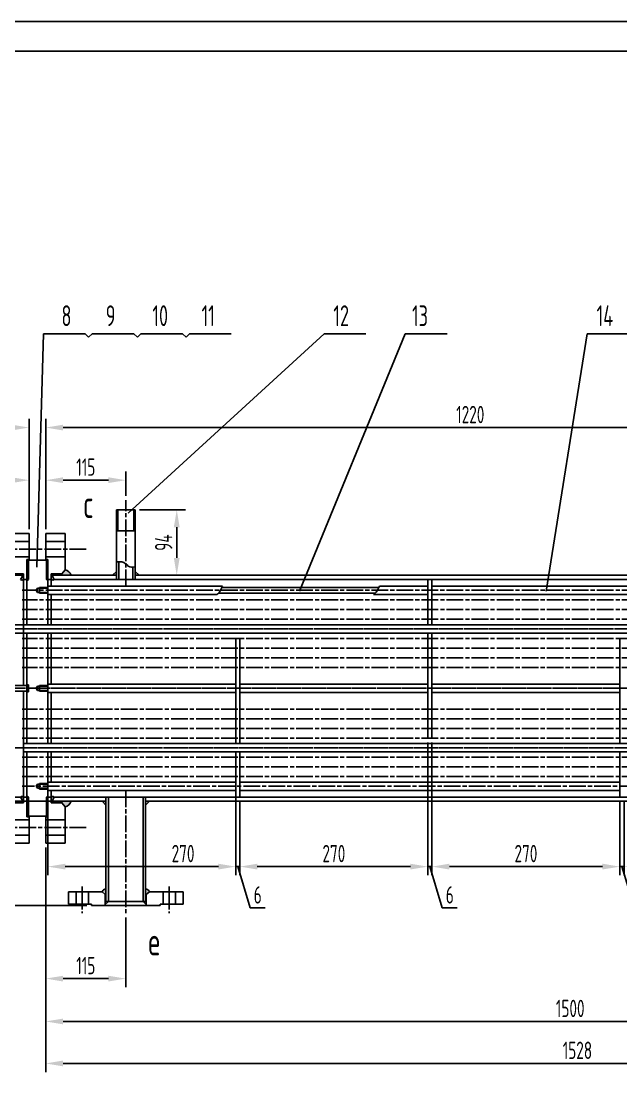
# Model space of a CAD drawing. Extents: x 1875 to 8428, y 2369 to 7964.
# Drawn here: x 3057 to 3918, y 6427 to 7964 of the extents above; entities that cross this region are included whole.
import ezdxf

# ---------------------------------------------------------------- set-up
doc = ezdxf.new("R2010")
doc.units = 0
doc.linetypes.add('ACAD_ISO08W100', pattern=[36, 24, -3, 6, -3])
doc.layers.get('DEFPOINTS').update_dxf_attribs({"linetype": 'CONTINUOUS'})
for name, color, linetype in [('中心线', 1, 'ACAD_ISO08W100'), ('实线', 6, 'CONTINUOUS'), ('文本', 4, 'CONTINUOUS'), ('标注', 3, 'CONTINUOUS')]:
    doc.layers.add(name, color=color, linetype=linetype)
doc.styles.get("Standard").update_dxf_attribs({"font": 'isocp.shx', "width": 0.707, "bigfont": 'hztxt.shx'})
doc.dimstyles.new('ISO-25', dxfattribs={"dimtxt": 2.5, "dimasz": 2.5, "dimexe": 1.25, "dimexo": 0.625, "dimtad": 1, "dimtxsty": 'STANDARD', "dimcen": 2.5, "dimazin": 3, "dimtfac": 1, "dimtmove": 0, "dimatfit": 3})

# ---------------------------------------------------------------- blocks, each defined once
blk = doc.blocks.new('*D1')
at = {"layer": 'DEFPOINTS', "color": 0}
for p in [(3092.1, 6783), (3207.1, 6682), (3207.1, 6588)]:
    blk.add_point(p, dxfattribs=at)
at = {"layer": '标注', "color": 3}
for p, q in [((3092.1, 6776.7), (3092.1, 6575.5)), ((3207.1, 6675.7), (3207.1, 6575.5)), ((3117.1, 6588), (3182.1, 6588))]:
    blk.add_line(p, q, dxfattribs=at)
for points in [[(3117.1, 6592.1), (3117.1, 6583.8), (3092.1, 6588)], [(3182.1, 6592.1), (3182.1, 6583.8), (3207.1, 6588)]]:
    blk.add_solid(points, dxfattribs=at)
at = {"layer": '标注', "color": 4, "insert": (3149.6, 6606.7), "char_height": 25, "attachment_point": 5}
blk.add_mtext('115', dxfattribs=at)
blk = doc.blocks.new('*D2')
at = {"layer": 'DEFPOINTS', "color": 0}
for p in [(3092.1, 6783), (4592.1, 6735.1), (4592.1, 6526.4)]:
    blk.add_point(p, dxfattribs=at)
at = {"layer": '标注', "color": 3}
for p, q in [((3092.1, 6776.7), (3092.1, 6513.9)), ((4592.1, 6728.8), (4592.1, 6513.9)), ((3117.1, 6526.4), (4567.1, 6526.4))]:
    blk.add_line(p, q, dxfattribs=at)
for points in [[(3117.1, 6530.5), (3117.1, 6522.2), (3092.1, 6526.4)], [(4567.1, 6530.5), (4567.1, 6522.2), (4592.1, 6526.4)]]:
    blk.add_solid(points, dxfattribs=at)
at = {"layer": '标注', "color": 4, "insert": (3845.7, 6545.1), "char_height": 25, "attachment_point": 5}
blk.add_mtext('1500', dxfattribs=at)
blk = doc.blocks.new('*D3')
at = {"layer": 'DEFPOINTS', "color": 0}
for p in [(3207.1, 7304.7), (3207.1, 7275.8), (3092.1, 7228)]:
    blk.add_point(p, dxfattribs=at)
at = {"layer": '标注', "color": 3}
for p, q in [((3092.1, 7234.2), (3092.1, 7317.2)), ((3117.1, 7304.7), (3182.1, 7304.7)), ((3207.1, 7282.1), (3207.1, 7317.2))]:
    blk.add_line(p, q, dxfattribs=at)
for points in [[(3117.1, 7308.9), (3117.1, 7300.6), (3092.1, 7304.7)], [(3182.1, 7308.9), (3182.1, 7300.6), (3207.1, 7304.7)]]:
    blk.add_solid(points, dxfattribs=at)
at = {"layer": '标注', "color": 4, "insert": (3149.6, 7323.5), "char_height": 25, "attachment_point": 5}
blk.add_mtext('115', dxfattribs=at)
blk = doc.blocks.new('*D4')
at = {"layer": 'DEFPOINTS', "color": 0}
for p in [(4312.1, 7380.4), (4312.1, 7329), (3092.1, 7228)]:
    blk.add_point(p, dxfattribs=at)
at = {"layer": '标注', "color": 3}
for p, q in [((3092.1, 7234.2), (3092.1, 7392.9)), ((3117.1, 7380.4), (4287.1, 7380.4)), ((4312.1, 7335.2), (4312.1, 7392.9))]:
    blk.add_line(p, q, dxfattribs=at)
for points in [[(3117.1, 7384.5), (3117.1, 7376.2), (3092.1, 7380.4)], [(4287.1, 7384.5), (4287.1, 7376.2), (4312.1, 7380.4)]]:
    blk.add_solid(points, dxfattribs=at)
at = {"layer": '标注', "color": 4, "insert": (3702.1, 7399.1), "char_height": 25, "attachment_point": 5}
blk.add_mtext('1220', dxfattribs=at)
blk = doc.blocks.new('*D5')
at = {"layer": 'DEFPOINTS', "color": 0}
for p in [(4620.1, 6849), (3092.1, 6776.7), (4620.1, 6466)]:
    blk.add_point(p, dxfattribs=at)
at = {"layer": '标注', "color": 3}
for p, q in [((4620.1, 6842.7), (4620.1, 6453.5)), ((3092.1, 6770.5), (3092.1, 6453.5)), ((3117.1, 6466), (4595.1, 6466))]:
    blk.add_line(p, q, dxfattribs=at)
for points in [[(3117.1, 6470.2), (3117.1, 6461.8), (3092.1, 6466)], [(4595.1, 6470.2), (4595.1, 6461.8), (4620.1, 6466)]]:
    blk.add_solid(points, dxfattribs=at)
at = {"layer": '标注', "color": 4, "insert": (3856.1, 6484.8), "char_height": 25, "attachment_point": 5}
blk.add_mtext('1528', dxfattribs=at)
blk = doc.blocks.new('*D6')
at = {"layer": 'DEFPOINTS', "color": 0}
for p in [(3095.1, 6858.6), (3365.1, 6858.6), (3365.1, 6749)]:
    blk.add_point(p, dxfattribs=at)
at = {"layer": '标注', "color": 3}
for p, q in [((3095.1, 6852.4), (3095.1, 6736.5)), ((3365.1, 6852.4), (3365.1, 6736.5)), ((3120.1, 6749), (3340.1, 6749))]:
    blk.add_line(p, q, dxfattribs=at)
for points in [[(3120.1, 6753.2), (3120.1, 6744.9), (3095.1, 6749)], [(3340.1, 6753.2), (3340.1, 6744.9), (3365.1, 6749)]]:
    blk.add_solid(points, dxfattribs=at)
at = {"layer": '标注', "color": 4, "insert": (3289.4, 6767.8), "char_height": 25, "attachment_point": 5}
blk.add_mtext('270', dxfattribs=at)
blk = doc.blocks.new('*D7')
at = {"layer": 'DEFPOINTS', "color": 0}
for p in [(3365.1, 6858.6), (3371.1, 6849), (3371.1, 6749)]:
    blk.add_point(p, dxfattribs=at)
at = {"layer": '标注', "color": 3}
for p, q in [((3365.1, 6852.4), (3365.1, 6736.5)), ((3371.1, 6842.7), (3371.1, 6736.5)), ((3340.1, 6749), (3315.1, 6749)), ((3365.1, 6749), (3371.1, 6749)), ((3365.1, 6749), (3371.1, 6749)), ((3368.1, 6749), (3385.9, 6689.7)), ((3396.1, 6749), (3421.1, 6749)), ((3385.9, 6689.7), (3407.4, 6689.7))]:
    blk.add_line(p, q, dxfattribs=at)
for points in [[(3340.1, 6753.2), (3340.1, 6744.9), (3365.1, 6749)], [(3396.1, 6753.2), (3396.1, 6744.9), (3371.1, 6749)]]:
    blk.add_solid(points, dxfattribs=at)
at = {"layer": '标注', "color": 4, "insert": (3396.7, 6708.4), "char_height": 25, "attachment_point": 5}
blk.add_mtext('6', dxfattribs=at)
blk = doc.blocks.new('*D8')
at = {"layer": 'DEFPOINTS', "color": 0}
for p in [(3641.1, 6933.9), (3371.1, 6849), (3641.1, 6749)]:
    blk.add_point(p, dxfattribs=at)
at = {"layer": '标注', "color": 3}
for p, q in [((3641.1, 6927.7), (3641.1, 6736.5)), ((3371.1, 6842.7), (3371.1, 6736.5)), ((3396.1, 6749), (3616.1, 6749))]:
    blk.add_line(p, q, dxfattribs=at)
for points in [[(3396.1, 6753.2), (3396.1, 6744.9), (3371.1, 6749)], [(3616.1, 6753.2), (3616.1, 6744.9), (3641.1, 6749)]]:
    blk.add_solid(points, dxfattribs=at)
at = {"layer": '标注', "color": 4, "insert": (3506.1, 6767.8), "char_height": 25, "attachment_point": 5}
blk.add_mtext('270', dxfattribs=at)
blk = doc.blocks.new('*D9')
at = {"layer": 'DEFPOINTS', "color": 0}
for p in [(3641.1, 6933.9), (3647.1, 6933.9), (3647.1, 6749)]:
    blk.add_point(p, dxfattribs=at)
at = {"layer": '标注', "color": 3}
for p, q in [((3641.1, 6927.7), (3641.1, 6736.5)), ((3647.1, 6927.7), (3647.1, 6736.5)), ((3616.1, 6749), (3591.1, 6749)), ((3641.1, 6749), (3647.1, 6749)), ((3641.1, 6749), (3647.1, 6749)), ((3644.1, 6749), (3661.9, 6689.7)), ((3672.1, 6749), (3697.1, 6749)), ((3661.9, 6689.7), (3683.4, 6689.7))]:
    blk.add_line(p, q, dxfattribs=at)
for points in [[(3616.1, 6753.2), (3616.1, 6744.9), (3641.1, 6749)], [(3672.1, 6753.2), (3672.1, 6744.9), (3647.1, 6749)]]:
    blk.add_solid(points, dxfattribs=at)
at = {"layer": '标注', "color": 4, "insert": (3672.7, 6708.4), "char_height": 25, "attachment_point": 5}
blk.add_mtext('6', dxfattribs=at)
blk = doc.blocks.new('*D10')
at = {"layer": 'DEFPOINTS', "color": 0}
for p in [(3647.1, 6933.9), (3917.1, 6849), (3917.1, 6749)]:
    blk.add_point(p, dxfattribs=at)
at = {"layer": '标注', "color": 3}
for p, q in [((3647.1, 6927.7), (3647.1, 6736.5)), ((3917.1, 6842.7), (3917.1, 6736.5)), ((3672.1, 6749), (3892.1, 6749))]:
    blk.add_line(p, q, dxfattribs=at)
for points in [[(3672.1, 6753.2), (3672.1, 6744.9), (3647.1, 6749)], [(3892.1, 6753.2), (3892.1, 6744.9), (3917.1, 6749)]]:
    blk.add_solid(points, dxfattribs=at)
at = {"layer": '标注', "color": 4, "insert": (3782.1, 6767.8), "char_height": 25, "attachment_point": 5}
blk.add_mtext('270', dxfattribs=at)
blk = doc.blocks.new('*D11')
at = {"layer": 'DEFPOINTS', "color": 0}
for p in [(3917.1, 6849), (3923.1, 6849), (3923.1, 6749)]:
    blk.add_point(p, dxfattribs=at)
at = {"layer": '标注', "color": 3}
for p, q in [((3917.1, 6842.7), (3917.1, 6736.5)), ((3923.1, 6842.7), (3923.1, 6736.5)), ((3892.1, 6749), (3867.1, 6749)), ((3917.1, 6749), (3923.1, 6749)), ((3917.1, 6749), (3923.1, 6749)), ((3920.1, 6749), (3937.9, 6689.7)), ((3948.1, 6749), (3973.1, 6749)), ((3937.9, 6689.7), (3959.4, 6689.7))]:
    blk.add_line(p, q, dxfattribs=at)
for points in [[(3892.1, 6753.2), (3892.1, 6744.9), (3917.1, 6749)], [(3948.1, 6753.2), (3948.1, 6744.9), (3923.1, 6749)]]:
    blk.add_solid(points, dxfattribs=at)
at = {"layer": '标注', "color": 4, "insert": (3948.7, 6708.4), "char_height": 25, "attachment_point": 5}
blk.add_mtext('6', dxfattribs=at)
blk = doc.blocks.new('*D17')
at = {"layer": 'DEFPOINTS', "color": 0}
for p in [(3172.9, 6843), (3018, 6693), (3157.6, 6693)]:
    blk.add_point(p, dxfattribs=at)
at = {"layer": '标注', "color": 3}
for p, q in [((3166.7, 6843), (3005.5, 6843)), ((3018, 6818), (3018, 6718)), ((3151.3, 6693), (3005.5, 6693))]:
    blk.add_line(p, q, dxfattribs=at)
for points in [[(3013.9, 6818), (3022.2, 6818), (3018, 6843)], [(3013.9, 6718), (3022.2, 6718), (3018, 6693)]]:
    blk.add_solid(points, dxfattribs=at)
at = {"layer": '标注', "color": 4, "insert": (2999.3, 6768), "char_height": 25, "attachment_point": 5, "rotation": 90}
blk.add_mtext('150', dxfattribs=at)
blk = doc.blocks.new('*D18')
at = {"layer": 'DEFPOINTS', "color": 0}
for p in [(3220.6, 7262), (3280.3, 7262), (3220.6, 7168)]:
    blk.add_point(p, dxfattribs=at)
at = {"layer": '标注', "color": 3}
for p, q in [((3226.8, 7262), (3292.8, 7262)), ((3280.3, 7193), (3280.3, 7237)), ((3226.8, 7168), (3292.8, 7168))]:
    blk.add_line(p, q, dxfattribs=at)
for points in [[(3276.1, 7237), (3284.5, 7237), (3280.3, 7262)], [(3276.1, 7193), (3284.5, 7193), (3280.3, 7168)]]:
    blk.add_solid(points, dxfattribs=at)
at = {"layer": '标注', "color": 4, "insert": (3261.5, 7215), "char_height": 25, "attachment_point": 5, "rotation": 90}
blk.add_mtext('94', dxfattribs=at)
blk = doc.blocks.new('*D20')
at = {"layer": 'DEFPOINTS', "color": 0}
for p in [(2960.1, 7304.7), (3068.1, 7228), (2960.1, 7168)]:
    blk.add_point(p, dxfattribs=at)
at = {"layer": '标注', "color": 3}
for p, q in [((2960.1, 7174.2), (2960.1, 7317.2)), ((3043.1, 7304.7), (2985.1, 7304.7)), ((3068.1, 7234.2), (3068.1, 7317.2))]:
    blk.add_line(p, q, dxfattribs=at)
for points in [[(2985.1, 7308.9), (2985.1, 7300.6), (2960.1, 7304.7)], [(3043.1, 7308.9), (3043.1, 7300.6), (3068.1, 7304.7)]]:
    blk.add_solid(points, dxfattribs=at)
at = {"layer": '标注', "color": 4, "insert": (3014.1, 7323.5), "char_height": 25, "attachment_point": 5}
blk.add_mtext('108', dxfattribs=at)
blk = doc.blocks.new('*D21')
at = {"layer": 'DEFPOINTS', "color": 0}
for p in [(2860.1, 7380.4), (3068.1, 7228), (2860.1, 7145)]:
    blk.add_point(p, dxfattribs=at)
at = {"layer": '标注', "color": 3}
for p, q in [((2860.1, 7151.2), (2860.1, 7392.9)), ((3043.1, 7380.4), (2885.1, 7380.4)), ((3068.1, 7234.2), (3068.1, 7392.9))]:
    blk.add_line(p, q, dxfattribs=at)
for points in [[(2885.1, 7384.5), (2885.1, 7376.2), (2860.1, 7380.4)], [(3043.1, 7384.5), (3043.1, 7376.2), (3068.1, 7380.4)]]:
    blk.add_solid(points, dxfattribs=at)
at = {"layer": '标注', "color": 4, "insert": (2964.1, 7399.1), "char_height": 25, "attachment_point": 5}
blk.add_mtext('208', dxfattribs=at)

msp = doc.modelspace()

# ---------------------------------------------------------------- hatches: boundary and pattern name
at = {"layer": '实线'}
h = msp.add_hatch(dxfattribs=at)
h.set_pattern_fill('ANSI37', style=0)
h.set_pattern_definition([(45, (-1107.143, 5103.0315), (-2.245064, 2.245064), []), (135, (-1107.143, 5103.0315), (-2.245064, -2.245064), [])])
h.paths.add_polyline_path([(3067.086, 7189.47), (3065.086, 7189.47), (3065.086, 7161.97), (3067.086, 7161.97)])
h.paths.add_polyline_path([(3095.086, 7189.47), (3093.086, 7189.47), (3093.086, 7161.97), (3095.086, 7161.97)])
h = msp.add_hatch(color=7, dxfattribs=at)
h.paths.add_polyline_path([(3040.086, 7175.929, 0.27644469), (3031.545, 7167.97), (3045.086, 7167.97), (3045.086, 7169.97)])
h.paths.add_polyline_path([(3128.628, 7167.97, 0.27644469), (3120.086, 7175.929), (3115.086, 7169.97), (3115.086, 7167.97)])
h.paths.add_polyline_path([(3040.086, 6835.012), (3045.086, 6840.97), (3045.086, 6842.97), (3031.545, 6842.97, 0.27644469)])
h.paths.add_polyline_path([(3115.086, 6842.97), (3115.086, 6840.97), (3120.086, 6835.012, 0.27644469), (3128.628, 6842.97)])
h = msp.add_hatch(color=7, dxfattribs=at)
h.paths.add_polyline_path([(3060.086, 7167.97), (3058.086, 7167.97), (3058.086, 7165.97), (3055.777, 7161.97, 0.4280202), (3060.086, 7161.97)])
h.paths.add_polyline_path([(3102.086, 7165.97), (3102.086, 7167.97), (3100.086, 7167.97), (3100.086, 7161.97, 0.42585513), (3104.396, 7161.97)])
h = msp.add_hatch(color=7, dxfattribs=at)
h.paths.add_polyline_path([(3187.93, 7167.97), (3193.586, 7167.97), (3193.586, 7173.627)])
h.paths.add_polyline_path([(3226.243, 7167.97), (3220.586, 7173.627), (3220.586, 7167.97)])
h = msp.add_hatch(dxfattribs=at)
h.set_pattern_fill('ANSI37', scale=0.5, style=0)
h.paths.add_polyline_path([(3067.086, 7010.47), (3065.086, 7010.47), (3065.086, 7005.47), (3067.086, 7005.47)])
h.paths.add_polyline_path([(3067.086, 7010.47), (3065.086, 7010.47), (3065.086, 7005.47), (3067.086, 7005.47)])
h.paths.add_polyline_path([(3067.086, 7005.47), (3065.086, 7005.47), (3065.086, 7001.47), (3065.086, 7000.47), (3067.086, 7000.47)])
h = msp.add_hatch(dxfattribs=at)
h.set_pattern_fill('ANSI37', scale=0.5, style=0)
h.paths.add_polyline_path([(3067.086, 7010.47), (3065.086, 7010.47), (3065.086, 7005.47), (3067.086, 7005.47)])
h = msp.add_hatch(color=7, dxfattribs=at)
h.paths.add_polyline_path([(3060.086, 6842.97), (3058.086, 6842.97), (3058.086, 6844.97), (3055.777, 6848.97, -0.4280202), (3060.086, 6848.97)])
h.paths.add_polyline_path([(3102.086, 6844.97), (3102.086, 6842.97), (3100.086, 6842.97), (3100.086, 6848.97, -0.42585513), (3104.396, 6848.97)])
h = msp.add_hatch(dxfattribs=at)
h.set_pattern_fill('ANSI37', style=0)
h.set_pattern_definition([(315, (-1107.143, 8907.9095), (-2.245064, -2.245064), []), (225, (-1107.143, 8907.9095), (-2.245064, 2.245064), [])])
h.paths.add_polyline_path([(3067.086, 6821.47), (3065.086, 6821.47), (3065.086, 6848.97), (3067.086, 6848.97)])
h.paths.add_polyline_path([(3095.086, 6821.47), (3093.086, 6821.47), (3093.086, 6848.97), (3095.086, 6848.97)])
h = msp.add_hatch(color=7, dxfattribs=at)
h.paths.add_polyline_path([(3178.586, 6837.314), (3178.586, 6842.97), (3172.93, 6842.97)])
h.paths.add_polyline_path([(3235.586, 6837.314), (3241.243, 6842.97), (3235.586, 6842.97)])
h = msp.add_hatch(color=7, dxfattribs=at)
h.paths.add_polyline_path([(3178.586, 6717.157, 0.21953224), (3172.919, 6712.97), (3177.586, 6709.054), (3178.586, 6709.054)])
h.paths.add_polyline_path([(3235.586, 6717.157), (3235.586, 6709.054), (3236.586, 6709.054), (3241.254, 6712.97, 0.21953224)])
h = msp.add_hatch(color=7, dxfattribs=at)
h.paths.add_polyline_path([(3182.086, 6698.97), (3177.586, 6698.97), (3177.586, 6694.47)])
h.paths.add_polyline_path([(3236.586, 6698.97), (3232.086, 6698.97), (3236.586, 6694.47)])

# ---------------------------------------------------------------- linework, layer by layer
at = {"layer": '中心线', "color": 7}
for p, q in [((3207.086, 7152.33), (3207.086, 7275.848)), ((3150.121, 7205.47), (3007.822, 7205.47)), ((4232.062, 7146.33), (3058.086, 7146.33)), ((4520.086, 7132.47), (3058.086, 7132.47)), ((4520.086, 7118.61), (3058.086, 7118.61)), ((4520.086, 7118.61), (3058.086, 7118.61)), ((4520.086, 7104.75), (3058.086, 7104.75)), ((4473.122, 7090.89), (3011.122, 7090.89)), ((4520.086, 7090.89), (3058.086, 7090.89)), ((4520.086, 7077.03), (3058.086, 7077.03)), ((4520.086, 7063.17), (3058.086, 7063.17)), ((4520.086, 7049.31), (3058.086, 7049.31)), ((4520.086, 7035.45), (3058.086, 7035.45)), ((2884.094, 7005.47), (4725.552, 7005.47)), ((2931.058, 7005.47), (4772.516, 7005.47)), ((4520.086, 6975.49), (3058.086, 6975.49)), ((4520.086, 6961.63), (3058.086, 6961.63)), ((4520.086, 6947.77), (3058.086, 6947.77)), ((4520.086, 6947.77), (3058.086, 6947.77)), ((4473.122, 6920.05), (3011.122, 6920.05)), ((4520.086, 6933.91), (3058.086, 6933.91)), ((4520.086, 6920.05), (3058.086, 6920.05)), ((4520.086, 6906.19), (3058.086, 6906.19)), ((4520.086, 6906.19), (3058.086, 6906.19)), ((4520.086, 6892.33), (3058.086, 6892.33)), ((4520.086, 6892.33), (3058.086, 6892.33)), ((4520.086, 6878.47), (3058.086, 6878.47)), ((4516.044, 6864.61), (3058.086, 6864.61)), ((3207.086, 6858.61), (3207.086, 6681.987)), ((3150.121, 6805.47), (3007.822, 6805.47)), ((3144.586, 6720.535), (3144.586, 6681.987)), ((3269.586, 6720.535), (3269.586, 6681.987))]:
    msp.add_line(p, q, dxfattribs=at)
at = {"layer": '实线', "color": 7}
for p, q in [((3193.586, 7161.97), (3193.586, 7261.97)), ((3193.586, 7261.97), (3220.586, 7261.97)), ((3195.586, 7231.97), (3195.586, 7261.97)), ((3218.586, 7231.97), (3218.586, 7261.97)), ((3220.586, 7161.97), (3220.586, 7261.97)), ((3068.086, 7227.97), (3040.086, 7227.97)), ((3068.086, 7189.47), (3068.086, 7227.97)), ((3092.086, 7189.47), (3092.086, 7227.97)), ((3120.086, 7227.97), (3092.086, 7227.97)), ((3120.086, 7175.929), (3120.086, 7227.97)), ((3193.586, 7231.97), (3220.586, 7231.97)), ((3040.086, 7216.47), (3068.086, 7216.47)), ((3092.086, 7216.47), (3120.086, 7216.47)), ((3040.086, 7194.47), (3068.086, 7194.47)), ((3065.086, 7190.47), (3068.086, 7190.47)), ((3065.086, 7096.89), (3065.086, 7190.47)), ((3065.086, 7189.47), (3095.086, 7189.47)), ((3067.086, 7161.97), (3067.086, 7189.47)), ((3092.086, 7194.47), (3120.086, 7194.47)), ((3092.086, 7190.47), (3095.086, 7190.47)), ((3093.086, 7161.97), (3093.086, 7189.47)), ((3095.086, 7096.89), (3095.086, 7190.47)), ((3197.086, 7161.97), (3197.086, 7187.467)), ((2960.086, 7167.97), (3060.086, 7167.97)), ((3045.086, 7169.97), (3060.086, 7169.97)), ((3055.777, 7161.97), (3058.086, 7165.97)), ((3058.086, 7165.97), (3058.086, 7167.97)), ((3060.086, 7009.47), (3060.086, 7169.97)), ((3100.086, 7169.97), (3115.086, 7169.97)), ((3100.086, 7152.33), (3100.086, 7169.97)), ((3100.086, 7167.97), (3193.586, 7167.97)), ((3102.086, 7165.97), (3102.086, 7167.97)), ((3104.396, 7161.97), (3102.086, 7165.97)), ((3120.086, 7175.929), (3115.086, 7169.97)), ((3115.086, 7167.97), (3115.086, 7169.97)), ((3115.086, 7167.97), (3115.086, 7169.97)), ((3187.93, 7167.97), (3193.586, 7173.627)), ((3217.086, 7161.97), (3217.086, 7179.659)), ((3226.243, 7167.97), (3220.586, 7173.627)), ((3220.586, 7167.97), (4283.586, 7167.97)), ((3060.086, 7161.97), (3067.086, 7161.97)), ((3065.086, 7159.97), (3067.086, 7161.97)), ((3083.086, 7142.33), (3083.086, 7150.33)), ((3083.086, 7150.33), (3095.086, 7150.33)), ((3093.086, 7161.97), (3100.086, 7161.97)), ((3093.086, 7161.97), (3095.086, 7159.97)), ((3095.086, 7152.33), (3346.019, 7152.33)), ((3095.086, 7142.33), (3095.086, 7150.33)), ((3104.396, 7161.97), (4645.086, 7161.97)), ((3345.283, 7150.33), (3570.791, 7150.33)), ((3571.549, 7152.33), (3641.086, 7152.33)), ((3641.086, 7161.97), (3641.086, 7096.89)), ((3647.086, 7161.97), (3647.086, 7096.89)), ((3647.086, 7152.33), (4193.086, 7152.33)), ((3078.354, 7146.33), (3080.086, 7149.33)), ((3078.354, 7146.33), (3080.086, 7143.33)), ((3080.086, 7143.33), (3080.086, 7149.33)), ((3080.086, 7149.33), (3095.086, 7149.33)), ((3080.086, 7143.33), (3095.086, 7143.33)), ((3083.086, 7142.33), (3095.086, 7142.33)), ((3095.086, 7140.33), (3337.952, 7140.33)), ((3100.086, 7096.89), (3100.086, 7140.33)), ((3100.086, 7096.89), (3100.086, 7140.33)), ((3340.25, 7142.33), (3565.485, 7142.33)), ((3563.065, 7140.33), (3641.086, 7140.33)), ((3647.086, 7140.33), (4193.086, 7140.33)), ((4473.122, 7096.89), (3013.122, 7096.89)), ((4520.086, 7096.89), (3060.086, 7096.89)), ((4473.122, 7084.89), (3013.122, 7084.89)), ((4520.086, 7084.89), (3060.086, 7084.89)), ((3065.086, 7001.47), (3065.086, 7084.89)), ((3095.086, 6926.05), (3095.086, 7084.89)), ((3100.086, 7011.47), (3100.086, 7084.89)), ((3365.086, 7077.03), (3365.086, 6926.05)), ((3365.086, 7077.03), (3371.086, 7077.03)), ((3371.086, 7077.03), (3371.086, 6926.05)), ((3641.086, 7084.89), (3641.086, 6933.91)), ((3647.086, 7084.89), (3647.086, 6933.91)), ((3917.086, 7077.03), (3923.086, 7077.03)), ((3917.086, 7077.03), (3917.086, 6926.05)), ((3095.086, 7011.47), (3365.086, 7011.47)), ((3371.086, 7011.47), (3641.086, 7011.47)), ((3647.086, 7011.47), (3917.086, 7011.47)), ((2976.086, 7009.47), (3065.086, 7009.47)), ((2976.086, 7001.47), (3065.086, 7001.47)), ((3060.086, 6848.97), (3060.086, 7001.47)), ((3065.086, 7010.47), (3067.086, 7010.47)), ((3065.086, 6926.05), (3065.086, 7001.47)), ((3065.086, 7000.47), (3067.086, 7000.47)), ((3067.086, 7000.47), (3067.086, 7010.47)), ((3078.354, 7005.47), (3080.086, 7008.47)), ((3078.354, 7005.47), (3080.086, 7002.47)), ((3080.086, 7002.47), (3080.086, 7008.47)), ((3080.086, 7008.47), (3095.086, 7008.47)), ((3080.086, 7002.47), (3095.086, 7002.47)), ((3083.086, 7001.47), (3083.086, 7009.47)), ((3083.086, 7009.47), (3095.086, 7009.47)), ((3083.086, 7001.47), (3095.086, 7001.47)), ((3095.086, 7001.47), (3095.086, 7009.47)), ((3095.086, 6999.47), (3365.086, 6999.47)), ((3100.086, 6926.05), (3100.086, 6999.47)), ((3371.086, 6999.47), (3641.086, 6999.47)), ((3647.086, 6999.47), (3917.086, 6999.47)), ((3995.086, 6926.05), (3060.086, 6926.05)), ((3641.086, 6933.91), (3647.086, 6933.91)), ((3995.086, 6914.05), (3060.086, 6914.05)), ((3065.086, 6820.47), (3065.086, 6914.05)), ((3095.086, 6820.47), (3095.086, 6914.05)), ((3100.086, 6870.61), (3100.086, 6914.05)), ((3365.086, 6914.05), (3365.086, 6848.97)), ((3371.086, 6914.05), (3371.086, 6848.97)), ((3917.086, 6914.05), (3917.086, 6848.97)), ((3078.354, 6864.61), (3080.086, 6867.61)), ((3078.354, 6864.61), (3080.086, 6861.61)), ((3080.086, 6861.61), (3080.086, 6867.61)), ((3080.086, 6867.61), (3095.086, 6867.61)), ((3080.086, 6861.61), (3095.086, 6861.61)), ((3083.086, 6860.61), (3083.086, 6868.61)), ((3083.086, 6868.61), (3095.086, 6868.61)), ((3083.086, 6860.61), (3095.086, 6860.61)), ((3095.086, 6870.61), (3365.086, 6870.61)), ((3095.086, 6860.61), (3095.086, 6868.61)), ((3095.086, 6858.61), (3365.086, 6858.61)), ((3100.086, 6840.97), (3100.086, 6858.61)), ((3371.086, 6870.61), (3917.086, 6870.61)), ((3371.086, 6858.61), (3917.086, 6858.61)), ((2960.086, 6848.97), (3058.086, 6848.97)), ((2960.086, 6842.97), (3058.086, 6842.97)), ((3055.777, 6848.97), (3058.086, 6844.97)), ((3058.086, 6844.97), (3058.086, 6842.97)), ((3060.086, 6848.97), (3067.086, 6848.97)), ((3060.086, 6848.97), (3060.086, 6840.97)), ((3065.086, 6850.97), (3067.086, 6848.97)), ((3067.086, 6848.97), (3067.086, 6821.47)), ((3067.086, 6842.97), (3067.086, 6821.47)), ((3067.086, 6842.97), (3067.086, 6821.47)), ((3093.086, 6848.97), (3095.086, 6850.97)), ((3093.086, 6848.97), (3100.086, 6848.97)), ((3093.086, 6848.97), (3093.086, 6821.47)), ((3093.086, 6842.97), (3093.086, 6821.47)), ((3093.086, 6842.97), (3093.086, 6821.47)), ((3102.086, 6848.97), (4645.086, 6848.97)), ((3104.396, 6848.97), (3102.086, 6844.97)), ((3102.086, 6844.97), (3102.086, 6842.97)), ((3102.086, 6842.97), (3178.586, 6842.97)), ((3115.086, 6842.97), (3115.086, 6840.97)), ((3172.93, 6842.97), (3178.586, 6837.314)), ((3178.586, 6848.97), (3178.586, 6698.97)), ((3182.086, 6848.97), (3182.086, 6698.97)), ((3232.086, 6848.97), (3232.086, 6698.97)), ((3235.586, 6848.97), (3235.586, 6698.97)), ((3235.586, 6842.97), (4578.586, 6842.97)), ((3241.243, 6842.97), (3235.586, 6837.314)), ((3045.086, 6840.97), (3060.086, 6840.97)), ((3100.086, 6840.97), (3115.086, 6840.97)), ((3120.086, 6835.012), (3115.086, 6840.97)), ((3120.086, 6782.97), (3120.086, 6835.012)), ((3120.086, 6835.012), (3120.086, 6782.97)), ((3040.086, 6816.47), (3068.086, 6816.47)), ((3065.086, 6821.47), (3095.086, 6821.47)), ((3065.086, 6821.47), (3095.086, 6821.47)), ((3065.086, 6821.47), (3095.086, 6821.47)), ((3065.086, 6820.47), (3068.086, 6820.47)), ((3065.086, 6820.47), (3068.086, 6820.47)), ((3065.086, 6820.47), (3068.086, 6820.47)), ((3068.086, 6821.47), (3068.086, 6782.97)), ((3092.086, 6821.47), (3092.086, 6782.97)), ((3092.086, 6820.47), (3095.086, 6820.47)), ((3092.086, 6820.47), (3095.086, 6820.47)), ((3092.086, 6820.47), (3095.086, 6820.47)), ((3092.086, 6816.47), (3120.086, 6816.47)), ((3040.086, 6794.47), (3068.086, 6794.47)), ((3040.086, 6782.97), (3068.086, 6782.97)), ((3068.086, 6782.97), (3040.086, 6782.97)), ((3092.086, 6794.47), (3120.086, 6794.47)), ((3120.086, 6782.97), (3092.086, 6782.97)), ((3092.086, 6782.97), (3120.086, 6782.97)), ((3124.586, 6712.97), (3124.586, 6694.97)), ((3124.586, 6712.97), (3172.919, 6712.97)), ((3135.586, 6712.97), (3135.586, 6694.97)), ((3153.586, 6712.97), (3153.586, 6694.97)), ((3177.586, 6709.054), (3172.919, 6712.97)), ((3177.586, 6709.054), (3177.586, 6692.97)), ((3177.586, 6709.054), (3178.586, 6709.054)), ((3236.586, 6709.054), (3235.586, 6709.054)), ((3236.586, 6709.054), (3241.254, 6712.97)), ((3236.586, 6709.054), (3236.586, 6692.97)), ((3241.254, 6712.97), (3289.586, 6712.97)), ((3260.586, 6712.97), (3260.586, 6694.97)), ((3278.586, 6712.97), (3278.586, 6694.97)), ((3289.586, 6712.97), (3289.586, 6694.97)), ((3124.586, 6694.97), (3157.586, 6694.97)), ((3157.586, 6694.97), (3157.586, 6692.97)), ((3157.586, 6692.97), (3256.586, 6692.97)), ((3177.586, 6698.97), (3236.586, 6698.97)), ((3177.586, 6694.47), (3182.086, 6698.97)), ((3236.586, 6694.47), (3232.086, 6698.97)), ((3256.586, 6694.97), (3256.586, 6692.97)), ((3256.586, 6694.97), (3289.586, 6694.97))]:
    msp.add_line(p, q, dxfattribs=at)
for centre, radius, start, end in [((3117.71, 7164.816), 11.365, 16.115459, 77.928169), ((3057.932, 7164.026), 2.978, 223.656194, 316.343806), ((3102.241, 7164.042), 2.989, 223.866042, 316.133958), ((3057.932, 6846.915), 2.978, 43.656194, 136.343806), ((3102.241, 6846.899), 2.989, 43.866042, 136.133958), ((3117.71, 6846.125), 11.365, 282.071831, 343.884541), ((3180.29, 6708.921), 8.41, 101.689335, 151.216746), ((3233.882, 6708.921), 8.41, 28.783254, 78.310665)]:
    msp.add_arc(centre, radius, start, end, dxfattribs=at)
for points, knots in [([(3193.586, 7187.069), (3196.416, 7187.525), (3205.281, 7188.034), (3210.082, 7179.457), (3216.807, 7179.312), (3220.586, 7180.172)], [14.42845988, 14.42845988, 14.42845988, 14.42845988, 19.60404357, 30.72121902, 42.04342426, 42.04342426, 42.04342426, 42.04342426]), ([(3337.952, 7140.33), (3339.582, 7141.591), (3343.067, 7144.946), (3345.05, 7149.518), (3346.019, 7152.33)], [12.39534229, 12.39534229, 12.39534229, 12.39534229, 18.66019066, 27.39072731, 27.39072731, 27.39072731, 27.39072731]), ([(3563.065, 7140.33), (3564.925, 7141.7), (3568.547, 7145.057), (3570.611, 7149.676), (3571.549, 7152.33)], [11.67785762, 11.67785762, 11.67785762, 11.67785762, 18.66019066, 26.94696633, 26.94696633, 26.94696633, 26.94696633])]:
    msp.add_open_spline(points, degree=3, knots=knots, dxfattribs=at)
at = {"layer": '标注', "color": 7}
for p, q in [((3079.233, 7179.859), (3088.706, 7515.304)), ((3148.706, 7515.304), (3088.706, 7515.304)), ((3148.706, 7515.304), (3153.706, 7510.304)), ((3153.706, 7510.304), (3158.706, 7515.304)), ((3158.706, 7515.304), (3218.706, 7515.304)), ((3210.739, 7257.424), (3491.963, 7515.304)), ((3218.706, 7515.304), (3223.706, 7510.304)), ((3223.706, 7510.304), (3228.706, 7515.304)), ((3228.706, 7515.304), (3288.706, 7515.304)), ((3288.706, 7515.304), (3293.706, 7510.304)), ((3293.706, 7510.304), (3298.706, 7515.304)), ((3298.706, 7515.304), (3358.706, 7515.304)), ((3456.861, 7145.343), (3608.758, 7515.304)), ((3551.963, 7515.304), (3491.963, 7515.304)), ((3668.758, 7515.304), (3608.758, 7515.304)), ((3811.212, 7145.343), (3870.094, 7515.304)), ((3930.094, 7515.304), (3870.094, 7515.304))]:
    msp.add_line(p, q, dxfattribs=at)
for points in [[(2250.174, 7964.473), (5878.972, 7964.473), (5878.972, 5305.077), (2250.174, 5305.077)], [(2317.071, 7921.486), (5831.188, 7921.486), (5831.188, 5357.616), (2317.071, 5357.616)]]:
    msp.add_lwpolyline(points, close=True, dxfattribs=at)

# ---------------------------------------------------------------- texts
at = {"layer": '文本', "color": 7, "attachment_point": 1}
for s, insert, char_height, width in [('8', (3114.648, 7556.202), 30, 70.4632), ('9', (3178.281, 7556.202), 30, 70.4632), ('10', (3245.278, 7556.202), 30, 70.4632), ('11', (3315.981, 7556.202), 30, 70.4632), ('12', (3505.335, 7556.202), 30, 70.4632), ('13', (3618.46, 7556.202), 30, 70.4632), ('14', (3883.598, 7556.202), 30, 70.4632), ('c', (3145.755, 7290.238), 40, 54.83925), ('e', (3238.677, 6661.372), 40, 54.83925)]:
    msp.add_mtext(s, dxfattribs=dict(at, insert=insert, char_height=char_height, width=width))

# ---------------------------------------------------------------- dimensions: what is measured, and where the dimension line sits
at = {"layer": '标注', "color": 7}
for base, p1, p2, override, picture, middle in [((2860.086, 7380.372), (3068.086, 7227.97), (2860.086, 7144.97), {"dimscale": 10, "dimclrd": 3, "dimclre": 3, "dimclrt": 4}, '*D21', (2964.086, 7399.122)), ((4312.086, 7380.372), (3092.086, 7227.97), (4312.086, 7328.954), {"dimscale": 10, "dimclrd": 3, "dimclre": 3, "dimclrt": 4}, '*D4', (3702.086, 7399.122)), ((2960.086, 7304.719), (3068.086, 7227.97), (2960.086, 7167.97), {"dimscale": 10, "dimclrd": 3, "dimclre": 3, "dimclrt": 4}, '*D20', (3014.086, 7323.469)), ((3207.086, 7304.719), (3092.086, 7227.97), (3207.086, 7275.848), {"dimscale": 10, "dimclrd": 3, "dimclre": 3, "dimclrt": 4}, '*D3', (3149.586, 7323.469)), ((3641.086, 6749.031), (3371.086, 6848.97), (3641.086, 6933.91), {"dimscale": 10, "dimclrd": 3, "dimclre": 3, "dimclrt": 4, "dimtmove": 1}, '*D8', (3506.086, 6767.783)), ((3647.086, 6749.031), (3641.086, 6933.91), (3647.086, 6933.91), {"dimscale": 10, "dimclrd": 3, "dimclre": 3, "dimclrt": 4, "dimtmove": 1}, '*D9', (3668.149, 6708.406)), ((3917.086, 6749.031), (3647.086, 6933.91), (3917.086, 6848.97), {"dimscale": 10, "dimclrd": 3, "dimclre": 3, "dimclrt": 4, "dimtmove": 1}, '*D10', (3782.086, 6767.783)), ((3371.086, 6749.031), (3365.086, 6858.61), (3371.086, 6848.97), {"dimscale": 10, "dimclrd": 3, "dimclre": 3, "dimclrt": 4, "dimtmove": 1}, '*D7', (3392.149, 6708.406)), ((4620.086, 6466.007), (3092.086, 6776.72), (4620.086, 6848.97), {"dimscale": 10, "dimclrd": 3, "dimclre": 3, "dimclrt": 4}, '*D5', (3856.086, 6484.757)), ((3923.086, 6749.031), (3917.086, 6848.97), (3923.086, 6848.97), {"dimscale": 10, "dimclrd": 3, "dimclre": 3, "dimclrt": 4, "dimtmove": 1}, '*D11', (3944.149, 6708.406)), ((3207.086, 6587.98), (3092.086, 6782.97), (3207.086, 6681.987), {"dimscale": 10, "dimclrd": 3, "dimclre": 3, "dimclrt": 4}, '*D1', (3149.586, 6606.73))]:
    dim = msp.add_linear_dim(base=base, p1=p1, p2=p2, dimstyle='ISO-25', override=override, dxfattribs=at)
    dim.commit()
    dim.dimension.update_dxf_attribs({"geometry": picture, "text_midpoint": middle})
for base, p1, p2, picture, middle in [((3280.287, 7261.97), (3220.586, 7167.97), (3220.586, 7261.97), '*D18', (3261.537, 7214.97)), ((3018.048, 6692.97), (3172.93, 6842.97), (3157.586, 6692.97), '*D17', (2999.298, 6767.97))]:
    dim = msp.add_linear_dim(base=base, p1=p1, p2=p2, angle=90, dimstyle='ISO-25', override={"dimscale": 10, "dimclrd": 3, "dimclre": 3, "dimclrt": 4}, dxfattribs=at)
    dim.commit()
    dim.dimension.update_dxf_attribs({"geometry": picture, "text_midpoint": middle})
for base, p1, p2, picture, middle in [((3365.086, 6749.031), (3095.086, 6858.61), (3365.086, 6858.61), '*D6', (3289.355, 6749.031)), ((4592.086, 6526.36), (3092.086, 6782.97), (4592.086, 6735.093), '*D2', (3845.722, 6526.36))]:
    dim = msp.add_linear_dim(base=base, p1=p1, p2=p2, dimstyle='ISO-25', override={"dimscale": 10, "dimclrd": 3, "dimclre": 3, "dimclrt": 4}, dxfattribs=at)
    dim.commit()
    dim.dimension.update_dxf_attribs({"geometry": picture, "text_midpoint": middle, "dimtype": 160})

doc.saveas('drawing.dxf')
